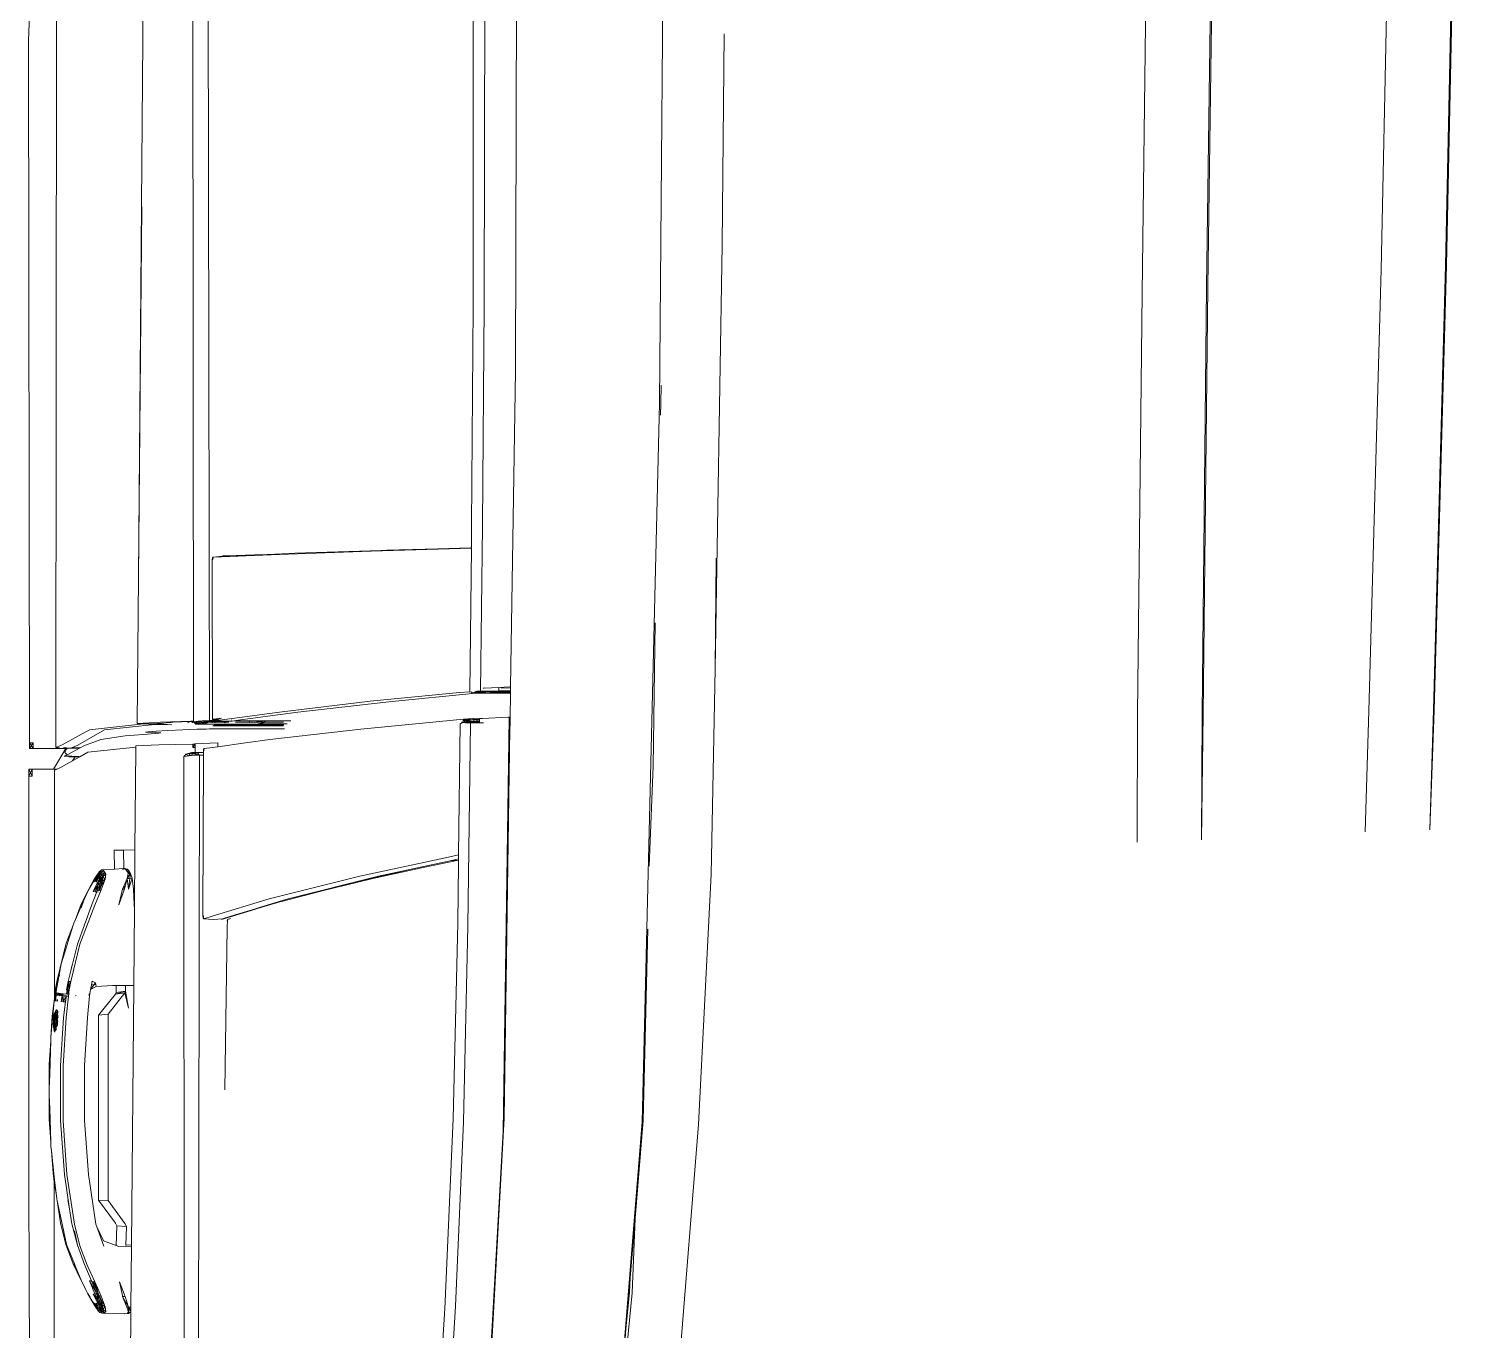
# Model space of a CAD drawing. Header units: millimetres. Extents: x 1010 to 1494, y -119 to 564.
# Drawn here: x 1339.376 to 1340.26, y 490.575 to 491.379 of the extents above; entities that cross this region are included whole.
import ezdxf

# ---------------------------------------------------------------- set-up
doc = ezdxf.new("R2010")
doc.units = ezdxf.units.MM
doc.layers.get('0').update_dxf_attribs({"lineweight": 9})
doc.layers.add('Edges', color=7, linetype='Continuous', lineweight=9)

# ---------------------------------------------------------------- blocks, each defined once
blk = doc.blocks.new('chevy tahoe pl')
at = {"layer": 'Edges'}
for p, q in [((138.182, 96.444), (117.095, 96.395)), ((138.182, 96.444), (147.171, 96.447)), ((147.328, 96.447), (147.171, 96.447)), ((147.171, 96.447), (147.171, 96.373)), ((147.328, 96.447), (147.171, 96.373)), ((147.328, 96.373), (147.171, 96.447)), ((147.171, 96.373), (147.328, 96.373)), ((147.327, 95.911), (147.328, 96.373)), ((147.328, 96.373), (147.328, 96.447)), ((147.897, 96.434), (147.774, 96.434)), ((147.774, 96.351), (147.774, 96.434)), ((147.774, 96.434), (147.897, 96.351)), ((147.897, 96.434), (147.774, 96.351)), ((163.212, 96.452), (147.897, 96.434)), ((147.897, 96.434), (147.897, 96.351)), ((163.212, 96.452), (167.799, 96.299)), ((147.774, 96.351), (147.772, 95.691)), ((147.774, 96.351), (147.897, 96.351)), ((120.762, 95.895), (138.327, 95.892)), ((136.961, 95.64), (137.435, 95.758)), ((137.91, 95.83), (137.435, 95.758)), ((137.91, 95.83), (137.476, 95.737)), ((137.954, 95.839), (137.91, 95.83)), ((138.025, 95.847), (137.954, 95.839)), ((138.327, 95.892), (138.025, 95.847)), ((138.251, 95.872), (138.025, 95.847)), ((138.251, 95.872), (138.39, 95.892)), ((138.437, 95.892), (138.251, 95.872)), ((138.516, 95.92), (138.327, 95.892)), ((138.39, 95.892), (138.355, 95.892)), ((138.39, 95.892), (138.515, 95.911)), ((138.437, 95.892), (138.39, 95.892)), ((139, 95.954), (138.437, 95.892)), ((139.664, 95.756), (138.49, 95.673)), ((138.516, 95.92), (139, 95.954)), ((139.095, 95.964), (139, 95.954)), ((139.203, 95.968), (139.095, 95.964)), ((139.203, 95.968), (139.691, 96.002)), ((139.922, 95.992), (139.203, 95.968)), ((140.855, 95.757), (139.664, 95.756)), ((139.69, 95.992), (139.692, 95.992)), ((140.218, 96.002), (139.691, 96.002)), ((139.692, 95.992), (139.922, 95.992)), ((140.218, 96.002), (139.922, 95.992)), ((140.283, 96.004), (140.218, 96.002)), ((140.354, 96.002), (140.283, 96.004)), ((140.883, 96.001), (140.354, 96.002)), ((140.676, 95.992), (140.354, 96.002)), ((140.676, 95.992), (140.882, 95.992)), ((141.4, 95.969), (140.676, 95.992)), ((141.912, 95.691), (140.855, 95.757)), ((140.883, 96.001), (141.4, 95.969)), ((141.44, 95.968), (141.4, 95.969)), ((141.483, 95.964), (141.44, 95.968)), ((141.483, 95.964), (141.939, 95.935)), ((142.276, 95.892), (141.483, 95.964)), ((141.662, 95.889), (141.592, 95.877)), ((141.599, 95.886), (141.617, 95.898)), ((141.617, 95.898), (141.616, 95.894)), ((141.617, 95.898), (141.708, 95.91)), ((141.662, 95.889), (141.624, 95.855)), ((141.705, 95.871), (141.631, 95.852)), ((141.747, 95.853), (141.639, 95.849)), ((141.662, 95.889), (141.705, 95.901)), ((141.705, 95.871), (141.662, 95.889)), ((141.662, 95.889), (141.833, 95.877)), ((141.708, 95.91), (141.694, 95.899)), ((141.705, 95.901), (141.747, 95.913)), ((141.833, 95.877), (141.705, 95.901)), ((141.833, 95.877), (141.705, 95.871)), ((141.747, 95.853), (141.705, 95.871)), ((141.708, 95.91), (141.706, 95.9)), ((141.708, 95.91), (141.724, 95.899)), ((141.708, 95.91), (141.831, 95.908)), ((141.747, 95.853), (141.714, 95.828)), ((141.733, 95.824), (141.832, 95.824)), ((141.747, 95.913), (141.833, 95.907)), ((141.747, 95.913), (141.833, 95.877)), ((141.747, 95.853), (141.833, 95.877)), ((141.747, 95.853), (141.832, 95.824)), ((141.833, 95.847), (141.747, 95.853)), ((141.831, 95.908), (141.83, 95.894)), ((141.831, 95.908), (141.916, 95.883)), ((141.953, 95.907), (141.831, 95.908)), ((141.831, 95.81), (141.832, 95.824)), ((141.917, 95.841), (141.832, 95.824)), ((141.832, 95.824), (141.953, 95.822)), ((141.833, 95.877), (141.833, 95.907)), ((141.833, 95.907), (141.917, 95.901)), ((141.917, 95.901), (141.833, 95.877)), ((141.96, 95.883), (141.833, 95.877)), ((141.833, 95.877), (141.96, 95.853)), ((142.002, 95.865), (141.833, 95.877)), ((141.833, 95.877), (141.833, 95.847)), ((141.917, 95.841), (141.833, 95.877)), ((141.917, 95.841), (141.833, 95.847)), ((141.953, 95.822), (141.906, 95.807)), ((141.917, 95.901), (141.953, 95.907)), ((141.917, 95.901), (142.046, 95.866)), ((141.917, 95.901), (141.96, 95.883)), ((141.96, 95.853), (141.917, 95.841)), ((141.917, 95.841), (142.044, 95.818)), ((141.917, 95.841), (141.953, 95.822)), ((141.939, 95.935), (142.327, 95.891)), ((142.046, 95.866), (141.953, 95.907)), ((141.953, 95.907), (141.956, 95.878)), ((141.953, 95.822), (142.044, 95.818)), ((141.953, 95.822), (141.954, 95.806)), ((141.96, 95.883), (142.002, 95.865)), ((142.002, 95.865), (141.96, 95.853)), ((141.96, 95.853), (142.044, 95.818)), ((141.994, 95.869), (142.046, 95.866)), ((142.002, 95.865), (142.077, 95.841)), ((142.002, 95.865), (142.044, 95.818)), ((142.044, 95.818), (142.034, 95.814)), ((142.077, 95.841), (142.044, 95.818)), ((142.044, 95.818), (142.044, 95.815)), ((142.046, 95.857), (142.046, 95.866)), ((142.046, 95.866), (142.077, 95.841)), ((142.077, 95.841), (142.075, 95.837)), ((142.077, 95.841), (142.075, 95.834)), ((142.077, 95.841), (142.077, 95.835)), ((142.277, 95.824), (142.268, 95.825)), ((142.272, 95.868), (142.277, 95.867)), ((142.276, 95.892), (142.273, 95.878)), ((142.273, 95.878), (142.276, 95.878)), ((142.276, 95.878), (142.276, 95.892)), ((142.401, 95.869), (142.276, 95.892)), ((142.397, 95.852), (142.276, 95.892)), ((142.408, 95.85), (142.276, 95.892)), ((142.277, 95.867), (142.276, 95.878)), ((142.276, 95.878), (142.395, 95.852)), ((142.277, 95.824), (142.277, 95.867)), ((142.277, 95.867), (142.395, 95.852)), ((142.277, 95.867), (142.395, 95.852)), ((142.312, 95.831), (142.277, 95.824)), ((142.283, 95.824), (142.277, 95.824)), ((142.327, 95.891), (142.406, 95.882)), ((142.327, 95.891), (147.301, 95.89)), ((142.383, 95.719), (142.397, 95.852)), ((142.383, 95.719), (142.418, 95.762)), ((142.418, 95.762), (142.39, 95.787)), ((142.407, 95.821), (142.394, 95.822)), ((142.395, 95.852), (142.397, 95.852)), ((142.397, 95.852), (142.401, 95.869)), ((142.397, 95.852), (142.408, 95.85)), ((142.425, 95.828), (142.397, 95.852)), ((142.397, 95.852), (142.418, 95.762)), ((142.397, 95.852), (142.408, 95.85)), ((142.408, 95.85), (142.397, 95.848)), ((142.401, 95.869), (142.408, 95.85)), ((142.445, 95.86), (142.401, 95.869)), ((142.401, 95.869), (142.407, 95.821)), ((142.406, 95.882), (142.409, 95.874)), ((142.407, 95.874), (142.406, 95.882)), ((142.409, 95.874), (142.407, 95.874)), ((142.408, 95.85), (142.407, 95.874)), ((142.445, 95.86), (142.407, 95.821)), ((142.448, 95.851), (142.407, 95.821)), ((142.408, 95.85), (142.407, 95.821)), ((142.407, 95.821), (142.445, 95.802)), ((142.449, 95.867), (142.409, 95.874)), ((142.411, 95.695), (142.418, 95.762)), ((142.418, 95.762), (142.425, 95.828)), ((142.444, 95.792), (142.436, 95.721)), ((142.444, 95.792), (142.449, 95.84)), ((142.448, 95.851), (142.445, 95.86)), ((142.445, 95.86), (142.449, 95.855)), ((142.45, 95.859), (142.445, 95.86)), ((142.448, 95.851), (142.447, 95.874)), ((142.543, 95.868), (142.447, 95.874)), ((142.45, 95.854), (142.448, 95.851)), ((142.45, 95.851), (142.448, 95.851)), ((142.45, 95.849), (142.448, 95.851)), ((142.448, 95.851), (142.45, 95.851)), ((142.45, 95.851), (142.448, 95.851)), ((142.448, 95.848), (142.45, 95.849)), ((142.449, 95.84), (142.448, 95.848)), ((142.449, 95.867), (142.546, 95.859)), ((142.449, 95.867), (142.45, 95.859)), ((142.45, 95.859), (142.449, 95.855)), ((142.449, 95.855), (142.45, 95.854)), ((142.722, 95.808), (142.45, 95.859)), ((142.469, 95.855), (142.457, 95.853)), ((142.543, 95.868), (142.47, 95.855)), ((142.48, 95.848), (142.516, 95.845)), ((142.531, 95.843), (142.54, 95.843)), ((142.543, 95.868), (142.54, 95.843)), ((142.54, 95.843), (142.597, 95.831)), ((142.725, 95.832), (142.543, 95.868)), ((142.543, 95.868), (142.709, 95.81)), ((142.546, 95.859), (142.724, 95.824)), ((142.724, 95.824), (142.722, 95.808)), ((143.079, 95.741), (142.722, 95.808)), ((142.725, 95.832), (142.724, 95.824)), ((143.533, 95.63), (142.725, 95.832)), ((142.803, 95.785), (142.842, 95.776)), ((147.301, 95.89), (147.302, 95.888)), ((147.301, 95.888), (147.301, 95.89)), ((147.302, 95.888), (147.327, 95.83)), ((147.327, 95.83), (147.327, 95.911)), ((147.776, 95.642), (147.327, 95.911)), ((147.327, 95.83), (147.359, 95.754)), ((147.359, 95.754), (147.504, 95.498)), ((147.796, 95.855), (147.792, 95.778)), ((147.796, 95.855), (147.794, 95.857)), ((147.849, 95.857), (147.794, 95.857)), ((147.852, 95.721), (147.796, 95.855)), ((147.85, 95.855), (147.796, 95.855)), ((147.85, 95.855), (147.849, 95.857)), ((163.836, 95.845), (147.849, 95.857)), ((136.177, 95.309), (136.54, 95.481)), ((136.383, 95.396), (136.539, 95.472)), ((136.457, 95.42), (136.542, 95.461)), ((136.542, 95.455), (136.457, 95.42)), ((136.539, 95.472), (136.541, 95.472)), ((136.54, 95.481), (136.961, 95.64)), ((136.962, 95.626), (136.542, 95.455)), ((136.542, 95.455), (136.542, 95.461)), ((137.405, 95.455), (136.931, 95.336)), ((137.414, 95.508), (136.943, 95.388)), ((136.943, 95.388), (137.259, 95.455)), ((137.376, 95.715), (136.962, 95.626)), ((137.476, 95.737), (137.376, 95.715)), ((137.376, 95.715), (137.436, 95.73)), ((138.486, 95.615), (137.405, 95.455)), ((137.738, 95.557), (137.414, 95.508)), ((137.436, 95.73), (137.476, 95.737)), ((138.49, 95.673), (137.738, 95.557)), ((137.738, 95.557), (137.933, 95.599)), ((139.66, 95.697), (138.486, 95.615)), ((140.852, 95.697), (139.66, 95.697)), ((141.909, 95.633), (140.852, 95.697)), ((142.377, 95.583), (141.909, 95.633)), ((142.253, 95.645), (141.912, 95.691)), ((142.253, 95.654), (142.255, 95.698)), ((142.253, 95.645), (142.253, 95.654)), ((142.382, 95.629), (142.253, 95.654)), ((142.382, 95.629), (142.253, 95.645)), ((142.259, 95.745), (142.255, 95.698)), ((142.383, 95.719), (142.255, 95.698)), ((142.255, 95.698), (142.38, 95.676)), ((142.382, 95.629), (142.255, 95.698)), ((142.383, 95.719), (142.259, 95.745)), ((142.377, 95.583), (142.378, 95.621)), ((142.418, 95.577), (142.377, 95.583)), ((142.378, 95.621), (142.382, 95.629)), ((142.38, 95.676), (142.383, 95.719)), ((142.38, 95.676), (142.382, 95.629)), ((142.411, 95.695), (142.383, 95.719)), ((142.418, 95.577), (142.418, 95.613)), ((142.515, 95.607), (142.418, 95.613)), ((142.515, 95.607), (142.418, 95.577)), ((142.418, 95.577), (142.433, 95.575)), ((142.436, 95.721), (142.421, 95.667)), ((142.423, 95.629), (142.421, 95.667)), ((142.423, 95.629), (142.428, 95.587)), ((142.698, 95.575), (142.423, 95.629)), ((142.428, 95.587), (142.434, 95.585)), ((142.433, 95.575), (142.434, 95.585)), ((142.433, 95.575), (142.454, 95.573)), ((142.434, 95.585), (142.454, 95.581)), ((142.454, 95.581), (142.454, 95.573)), ((142.454, 95.581), (142.697, 95.533)), ((142.454, 95.573), (142.514, 95.567)), ((142.515, 95.607), (142.514, 95.567)), ((142.514, 95.567), (142.697, 95.532)), ((142.515, 95.607), (142.517, 95.623)), ((142.697, 95.571), (142.515, 95.607)), ((142.515, 95.607), (142.697, 95.532)), ((142.515, 95.607), (142.698, 95.587)), ((142.698, 95.587), (142.517, 95.623)), ((142.698, 95.575), (142.697, 95.571)), ((142.697, 95.571), (142.697, 95.533)), ((142.697, 95.533), (142.697, 95.532)), ((143.508, 95.332), (142.697, 95.532)), ((142.925, 95.531), (142.698, 95.587)), ((142.698, 95.587), (142.698, 95.575)), ((143.058, 95.505), (142.925, 95.531)), ((143.506, 95.387), (142.925, 95.531)), ((143.498, 95.611), (143.079, 95.741)), ((143.498, 95.611), (143.527, 95.604)), ((143.527, 95.604), (143.552, 95.594)), ((143.533, 95.63), (143.921, 95.48)), ((143.921, 95.48), (143.552, 95.594)), ((143.97, 95.465), (143.921, 95.48)), ((144.047, 95.431), (143.97, 95.465)), ((147.504, 95.498), (147.597, 95.436)), ((147.504, 95.498), (147.597, 95.333)), ((147.597, 95.572), (147.608, 95.583)), ((147.601, 95.434), (147.597, 95.572)), ((147.597, 95.572), (147.597, 95.436)), ((147.597, 95.436), (147.597, 95.333)), ((147.597, 95.436), (147.601, 95.434)), ((147.605, 95.507), (147.601, 95.434)), ((147.608, 95.583), (147.605, 95.507)), ((147.609, 95.636), (147.608, 95.583)), ((147.608, 95.583), (147.618, 95.593)), ((147.611, 95.678), (147.609, 95.636)), ((147.618, 95.659), (147.611, 95.678)), ((147.637, 95.613), (147.618, 95.659)), ((147.637, 95.613), (147.688, 95.664)), ((147.639, 95.608), (147.637, 95.613)), ((147.702, 95.485), (147.639, 95.608)), ((147.688, 95.664), (147.776, 95.621)), ((147.783, 95.341), (147.702, 95.485)), ((147.772, 95.691), (147.775, 95.691)), ((147.776, 95.642), (147.775, 95.691)), ((147.775, 95.691), (147.778, 95.691)), ((147.776, 95.621), (147.776, 95.642)), ((147.779, 95.641), (147.776, 95.642)), ((147.776, 95.61), (147.776, 95.621)), ((147.776, 95.621), (147.779, 95.62)), ((147.776, 95.61), (147.783, 95.341)), ((147.779, 95.608), (147.776, 95.61)), ((147.778, 95.691), (147.789, 95.691)), ((147.779, 95.641), (147.778, 95.691)), ((147.787, 95.636), (147.779, 95.641)), ((147.779, 95.62), (147.779, 95.641)), ((147.779, 95.62), (147.786, 95.617)), ((147.779, 95.608), (147.779, 95.62)), ((147.786, 95.604), (147.779, 95.608)), ((147.782, 95.509), (147.779, 95.608)), ((147.786, 95.604), (147.782, 95.509)), ((147.782, 95.509), (147.782, 95.495)), ((147.782, 95.509), (147.789, 95.509)), ((147.783, 95.341), (147.782, 95.495)), ((147.789, 95.495), (147.782, 95.495)), ((147.787, 95.636), (147.786, 95.617)), ((147.786, 95.617), (147.786, 95.604)), ((147.786, 95.617), (147.791, 95.614)), ((147.79, 95.601), (147.786, 95.604)), ((147.789, 95.691), (147.787, 95.636)), ((147.791, 95.633), (147.787, 95.636)), ((147.789, 95.691), (147.792, 95.691)), ((147.789, 95.33), (147.794, 95.495)), ((147.794, 95.495), (147.795, 95.508)), ((147.8, 95.495), (147.794, 95.495)), ((147.795, 95.513), (147.795, 95.508)), ((147.795, 95.508), (147.8, 95.495)), ((147.8, 95.495), (147.851, 95.376)), ((148.185, 95.127), (147.852, 95.721)), ((135.874, 95.152), (135.659, 95.032)), ((135.889, 95.156), (135.787, 95.1)), ((135.874, 95.152), (135.787, 95.1)), ((135.9, 95.167), (135.81, 95.112)), ((135.874, 95.152), (135.896, 95.164)), ((135.883, 94.962), (136.168, 95.127)), ((135.884, 95.005), (136.168, 95.127)), ((135.889, 95.156), (135.896, 95.164)), ((135.896, 95.164), (135.9, 95.167)), ((135.988, 95.211), (135.9, 95.167)), ((135.988, 95.211), (136.177, 95.309)), ((136.184, 95.309), (135.988, 95.211)), ((136.512, 95.174), (136.147, 95.006)), ((136.523, 95.237), (136.166, 95.084)), ((136.168, 95.127), (136.166, 95.084)), ((136.457, 95.42), (136.184, 95.309)), ((136.931, 95.336), (136.512, 95.174)), ((136.943, 95.388), (136.523, 95.237)), ((138.489, 95.149), (137.408, 94.989)), ((139.663, 95.23), (138.489, 95.149)), ((140.855, 95.231), (139.663, 95.23)), ((141.913, 95.167), (140.855, 95.231)), ((142.384, 95.124), (141.913, 95.167)), ((142.394, 95.42), (142.38, 95.422)), ((142.384, 95.132), (142.384, 95.124)), ((142.424, 95.131), (142.384, 95.132)), ((144.349, 95.083), (143.506, 95.387)), ((144.363, 95.009), (143.508, 95.332)), ((144.047, 95.431), (144.379, 95.303)), ((144.254, 95.341), (144.047, 95.431)), ((144.254, 95.341), (144.373, 95.295)), ((144.663, 95.163), (144.254, 95.341)), ((144.304, 95.309), (144.367, 95.285)), ((144.367, 95.285), (144.415, 95.262)), ((144.663, 95.163), (144.379, 95.303)), ((144.546, 95.211), (144.623, 95.173)), ((144.669, 95.154), (144.663, 95.163)), ((144.663, 95.163), (144.663, 95.156)), ((144.696, 95.149), (144.663, 95.163)), ((144.793, 95.087), (144.663, 95.163)), ((144.669, 95.154), (144.864, 95.048)), ((144.696, 95.149), (144.915, 95.028)), ((147.597, 95.333), (147.694, 95.161)), ((147.601, 95.413), (147.601, 95.434)), ((147.601, 95.434), (147.609, 95.429)), ((147.602, 95.38), (147.601, 95.413)), ((147.602, 95.38), (147.602, 95.349)), ((147.694, 95.161), (147.801, 94.116)), ((147.783, 95.341), (147.789, 95.33)), ((147.835, 95.248), (147.789, 95.33)), ((147.973, 94.876), (147.835, 95.248)), ((147.851, 95.376), (148.185, 94.794)), ((148.31, 93.944), (148.185, 95.127)), ((135.463, 94.845), (135.448, 94.355)), ((135.519, 94.901), (135.463, 94.845)), ((135.479, 94.897), (135.463, 94.845)), ((135.463, 94.845), (135.469, 94.797)), ((135.519, 94.901), (135.469, 94.797)), ((135.469, 94.797), (135.524, 94.863)), ((135.547, 94.834), (135.469, 94.797)), ((135.479, 94.897), (135.516, 94.936)), ((135.547, 94.834), (135.498, 94.768)), ((135.516, 94.936), (135.624, 95)), ((135.519, 94.901), (135.61, 94.963)), ((135.519, 94.901), (135.532, 94.941)), ((135.519, 94.901), (135.599, 94.916)), ((135.519, 94.901), (135.524, 94.863)), ((135.524, 94.863), (135.599, 94.916)), ((135.547, 94.834), (135.524, 94.863)), ((135.532, 94.941), (135.61, 94.963)), ((135.547, 94.834), (135.599, 94.916)), ((135.547, 94.834), (135.694, 94.89)), ((135.547, 94.834), (135.598, 94.873)), ((135.64, 94.844), (135.547, 94.834)), ((135.547, 94.834), (135.602, 94.783)), ((135.562, 94.973), (135.659, 95.032)), ((135.562, 94.973), (135.683, 95.026)), ((135.562, 94.973), (135.625, 94.986)), ((135.598, 94.94), (135.67, 95.003)), ((135.621, 94.891), (135.598, 94.94)), ((135.599, 94.916), (135.598, 94.873)), ((135.598, 94.873), (135.694, 94.89)), ((135.852, 94.924), (135.602, 94.783)), ((135.831, 94.87), (135.602, 94.783)), ((135.64, 94.844), (135.602, 94.783)), ((135.67, 95.003), (135.621, 94.891)), ((135.621, 94.891), (135.686, 94.95)), ((135.621, 94.891), (135.743, 94.943)), ((135.621, 94.891), (135.694, 94.89)), ((135.621, 94.891), (135.666, 94.866)), ((135.622, 94.847), (135.621, 94.891)), ((135.622, 94.847), (135.644, 94.847)), ((135.624, 95), (135.687, 95.035)), ((135.68, 95.034), (135.624, 95)), ((135.659, 95.032), (135.624, 95)), ((135.679, 95.019), (135.625, 94.986)), ((135.625, 94.986), (135.674, 94.989)), ((135.625, 94.986), (135.632, 94.941)), ((135.68, 94.971), (135.632, 94.941)), ((135.852, 94.924), (135.64, 94.844)), ((135.694, 94.89), (135.64, 94.844)), ((135.649, 94.848), (135.699, 94.849)), ((135.68, 95.034), (135.659, 95.032)), ((135.688, 95.035), (135.67, 95.003)), ((135.67, 95.003), (135.686, 94.95)), ((135.692, 95.042), (135.68, 95.034)), ((135.687, 95.035), (135.68, 95.034)), ((135.68, 94.859), (135.699, 94.849)), ((135.686, 94.95), (135.878, 95.045)), ((135.686, 94.95), (135.743, 94.943)), ((135.688, 95.035), (135.687, 95.035)), ((135.688, 95.035), (135.692, 95.042)), ((135.696, 95.048), (135.692, 95.042)), ((135.883, 94.962), (135.694, 94.89)), ((135.743, 94.943), (135.694, 94.89)), ((135.787, 95.1), (135.696, 95.048)), ((135.697, 94.866), (135.699, 94.849)), ((135.699, 94.849), (135.844, 94.904)), ((135.774, 94.895), (135.699, 94.849)), ((135.878, 95.045), (135.743, 94.943)), ((135.743, 94.943), (135.884, 95.005)), ((135.883, 94.962), (135.743, 94.943)), ((135.883, 94.962), (135.806, 94.914)), ((136.147, 95.006), (135.831, 94.87)), ((135.831, 94.87), (135.852, 94.924)), ((135.852, 94.924), (136.155, 95.055)), ((135.852, 94.924), (136.147, 95.006)), ((135.878, 95.045), (135.884, 95.005)), ((135.883, 94.962), (136.166, 95.084)), ((135.884, 95.005), (135.883, 94.962)), ((135.885, 94.939), (135.885, 94.934)), ((135.978, 94.959), (136.151, 95.034)), ((136.039, 95.005), (136.152, 95.037)), ((136.155, 95.055), (136.147, 95.006)), ((137.348, 94.967), (136.925, 94.809)), ((137.038, 94.821), (136.948, 94.566)), ((137.348, 94.967), (137.038, 94.821)), ((137.408, 94.989), (137.348, 94.967)), ((137.93, 94.927), (137.426, 94.559)), ((137.93, 94.927), (137.921, 94.72)), ((141.958, 94.926), (137.93, 94.927)), ((142.419, 94.56), (141.958, 94.926)), ((141.958, 94.926), (141.986, 94.72)), ((142.424, 95.12), (142.384, 95.124)), ((142.424, 95.12), (142.518, 95.101)), ((142.518, 95.101), (142.524, 95.1)), ((142.518, 95.101), (142.668, 94.992)), ((142.524, 95.1), (142.589, 94.98)), ((142.524, 95.1), (142.625, 95.082)), ((142.532, 95.098), (142.668, 94.992)), ((142.631, 94.986), (142.589, 94.98)), ((142.609, 94.623), (142.589, 94.98)), ((142.625, 95.082), (142.631, 94.986)), ((142.625, 95.082), (142.7, 95.07)), ((142.668, 94.992), (142.631, 94.986)), ((142.7, 95.07), (142.668, 94.992)), ((144.647, 94.962), (144.349, 95.083)), ((144.695, 94.872), (144.363, 95.009)), ((144.646, 94.94), (144.646, 94.938)), ((144.647, 94.962), (144.648, 95.004)), ((144.647, 94.962), (144.846, 94.885)), ((144.647, 94.962), (144.793, 94.943)), ((144.659, 95.044), (144.648, 95.004)), ((144.648, 95.004), (144.793, 94.943)), ((144.659, 95.044), (144.854, 94.95)), ((144.659, 95.044), (144.793, 94.943)), ((144.675, 94.926), (144.891, 94.844)), ((144.675, 94.926), (144.695, 94.872)), ((144.675, 94.926), (144.927, 94.784)), ((144.683, 94.906), (144.837, 94.849)), ((144.927, 94.784), (144.695, 94.872)), ((144.729, 94.913), (144.837, 94.849)), ((144.793, 94.943), (144.854, 94.95)), ((144.793, 94.943), (144.846, 94.885)), ((144.919, 94.889), (144.793, 94.943)), ((144.919, 94.889), (144.837, 94.849)), ((144.846, 94.885), (144.837, 94.849)), ((144.837, 94.849), (144.919, 94.847)), ((144.846, 94.885), (144.919, 94.889)), ((144.846, 94.885), (144.891, 94.844)), ((144.987, 94.832), (144.846, 94.885)), ((144.94, 94.871), (144.846, 94.885)), ((144.854, 94.95), (144.88, 95.003)), ((144.919, 94.889), (144.854, 94.95)), ((144.869, 95.035), (144.864, 95.048)), ((144.944, 94.984), (144.864, 95.048)), ((144.88, 95.003), (144.869, 95.035)), ((144.869, 95.035), (144.888, 95.032)), ((144.929, 94.941), (144.869, 94.98)), ((145.022, 94.96), (144.87, 95.03)), ((144.871, 95.027), (144.944, 94.984)), ((144.944, 94.984), (144.873, 94.99)), ((144.919, 94.889), (144.88, 95.003)), ((144.952, 94.939), (144.88, 95.003)), ((144.88, 95.003), (144.944, 94.984)), ((144.888, 95.032), (144.957, 94.994)), ((144.888, 95.032), (144.894, 95.031)), ((144.891, 94.844), (144.927, 94.784)), ((144.987, 94.832), (144.891, 94.844)), ((144.894, 95.031), (144.957, 94.994)), ((144.894, 95.031), (144.915, 95.028)), ((144.915, 95.028), (144.957, 94.994)), ((145.022, 94.96), (144.915, 95.028)), ((144.919, 94.889), (144.952, 94.939)), ((144.919, 94.889), (144.919, 94.847)), ((144.987, 94.832), (144.927, 94.784)), ((144.944, 94.984), (144.929, 94.941)), ((144.944, 94.912), (144.94, 94.871)), ((144.987, 94.832), (144.94, 94.871)), ((144.944, 94.984), (144.952, 94.939)), ((145.022, 94.96), (144.944, 94.984)), ((144.952, 94.939), (144.944, 94.912)), ((144.987, 94.832), (144.944, 94.912)), ((145.02, 94.857), (144.944, 94.912)), ((145.047, 94.886), (144.944, 94.912)), ((144.952, 94.963), (144.952, 94.939)), ((145.047, 94.886), (144.952, 94.963)), ((145.053, 94.92), (144.952, 94.963)), ((145.022, 94.96), (144.952, 94.963)), ((145.047, 94.886), (144.952, 94.939)), ((145.085, 94.912), (144.957, 94.994)), ((144.987, 94.832), (145.02, 94.857)), ((145.033, 94.766), (144.987, 94.832)), ((144.987, 94.832), (145.075, 94.789)), ((145.047, 94.886), (145.02, 94.857)), ((145.075, 94.789), (145.02, 94.857)), ((145.053, 94.92), (145.022, 94.96)), ((145.053, 94.92), (145.047, 94.886)), ((145.047, 94.886), (145.128, 94.861)), ((145.047, 94.886), (145.116, 94.82)), ((145.047, 94.886), (145.075, 94.789)), ((145.128, 94.861), (145.053, 94.92)), ((145.075, 94.789), (145.116, 94.82)), ((145.128, 94.861), (145.085, 94.912)), ((145.116, 94.82), (145.128, 94.861)), ((145.145, 94.582), (145.128, 94.861)), ((148.05, 94.348), (147.973, 94.876)), ((135.469, 94.797), (135.498, 94.768)), ((135.498, 94.768), (135.602, 94.783)), ((136.938, 94.54), (136.919, 94.485)), ((136.948, 94.566), (136.938, 94.54)), ((137.365, 94.527), (136.938, 94.54)), ((136.948, 94.552), (136.948, 94.566)), ((137.365, 94.527), (137.355, 94.321)), ((137.426, 94.559), (137.365, 94.527)), ((137.921, 94.72), (137.417, 94.352)), ((137.921, 94.72), (141.986, 94.72)), ((142.448, 94.352), (141.986, 94.72)), ((142.454, 94.543), (142.419, 94.56)), ((142.419, 94.56), (142.448, 94.352)), ((142.419, 94.56), (142.483, 94.337)), ((142.609, 94.545), (142.454, 94.543)), ((142.454, 94.543), (142.483, 94.337)), ((142.607, 94.338), (142.609, 94.545)), ((142.609, 94.545), (142.609, 94.623)), ((145.033, 94.766), (144.927, 94.784)), ((145.075, 94.789), (145.033, 94.766)), ((145.557, 94.588), (145.145, 94.582)), ((145.157, 94.383), (145.145, 94.582)), ((145.557, 94.588), (145.559, 94.38)), ((145.569, 94.136), (145.557, 94.588)), ((148.185, 94.794), (148.3, 93.711)), ((135.53, 94.223), (116.054, 94.391)), ((135.451, 94.362), (135.448, 94.355)), ((135.448, 94.355), (135.455, 94.304)), ((135.453, 94.294), (135.455, 94.304)), ((135.455, 94.304), (135.486, 94.274)), ((135.455, 94.304), (135.455, 94.261)), ((135.479, 94.223), (135.455, 94.304)), ((135.486, 94.274), (135.53, 94.291)), ((135.486, 94.274), (135.593, 94.275)), ((135.486, 94.274), (135.487, 94.223)), ((135.525, 94.223), (135.593, 94.275)), ((135.53, 94.291), (135.534, 94.292)), ((135.53, 94.291), (135.53, 94.223)), ((135.533, 94.222), (135.53, 94.223)), ((135.534, 94.292), (135.532, 94.291)), ((135.534, 94.292), (135.533, 94.222)), ((135.594, 94.222), (135.533, 94.222)), ((135.534, 94.292), (135.592, 94.314)), ((135.592, 94.314), (135.826, 94.403)), ((135.592, 94.314), (135.593, 94.275)), ((135.826, 94.403), (135.593, 94.275)), ((135.593, 94.275), (135.827, 94.35)), ((135.593, 94.275), (135.594, 94.222)), ((136.925, 94.21), (135.594, 94.222)), ((135.826, 94.403), (135.848, 94.407)), ((135.826, 94.403), (135.827, 94.35)), ((135.827, 94.35), (135.857, 94.362)), ((135.848, 94.407), (136.148, 94.47)), ((135.857, 94.362), (135.861, 94.362)), ((135.861, 94.362), (135.865, 94.364)), ((135.865, 94.364), (136.148, 94.47)), ((136.919, 94.485), (136.925, 94.21)), ((136.946, 94.21), (136.925, 94.21)), ((137.355, 94.321), (136.942, 94.332)), ((136.946, 94.21), (136.952, 94.322)), ((142.606, 94.161), (136.946, 94.21)), ((137.417, 94.352), (137.355, 94.321)), ((142.111, 94.274), (142.448, 94.352)), ((142.483, 94.337), (142.111, 94.274)), ((142.483, 94.337), (142.448, 94.352)), ((142.607, 94.338), (142.483, 94.337)), ((142.606, 94.161), (142.607, 94.338)), ((144.705, 94.405), (144.369, 94.484)), ((144.369, 94.484), (144.696, 94.368)), ((144.788, 94.369), (144.696, 94.368)), ((144.696, 94.368), (144.706, 94.364)), ((144.705, 94.405), (144.788, 94.369)), ((144.706, 94.364), (144.705, 94.405)), ((144.706, 94.364), (144.943, 94.301)), ((144.707, 94.278), (144.943, 94.301)), ((144.707, 94.278), (144.945, 94.192)), ((144.707, 94.278), (144.944, 94.244)), ((144.71, 94.169), (144.945, 94.192)), ((144.788, 94.369), (144.943, 94.301)), ((144.943, 94.301), (145.052, 94.285)), ((144.943, 94.301), (144.944, 94.244)), ((145.053, 94.231), (144.943, 94.301)), ((144.944, 94.244), (144.945, 94.192)), ((145.053, 94.231), (144.944, 94.244)), ((144.945, 94.192), (145.053, 94.231)), ((145.052, 94.285), (145.097, 94.307)), ((145.053, 94.231), (145.052, 94.285)), ((145.053, 94.231), (145.097, 94.307)), ((145.053, 94.231), (145.098, 94.258)), ((145.097, 94.307), (145.143, 94.34)), ((145.098, 94.258), (145.097, 94.307)), ((145.144, 94.296), (145.097, 94.307)), ((145.098, 94.258), (145.144, 94.296)), ((145.157, 94.383), (145.139, 94.403)), ((145.14, 94.385), (145.157, 94.383)), ((145.154, 94.374), (145.141, 94.374)), ((145.158, 94.34), (145.142, 94.356)), ((145.143, 94.34), (145.154, 94.374)), ((145.144, 94.296), (145.143, 94.34)), ((145.154, 94.374), (145.157, 94.383)), ((145.559, 94.38), (145.154, 94.374)), ((145.158, 94.34), (145.157, 94.383)), ((145.565, 94.136), (145.559, 94.38)), ((148.089, 93.861), (148.05, 94.348)), ((142.606, 94.161), (144.27, 94.147)), ((144.27, 94.147), (144.376, 94.15)), ((145.565, 94.136), (144.27, 94.147)), ((144.376, 94.15), (144.71, 94.169)), ((145.569, 94.136), (145.565, 94.136)), ((147.755, 94.117), (145.569, 94.136)), ((147.801, 94.116), (147.755, 94.117)), ((147.83, 94.116), (147.801, 94.116)), ((147.83, 94.116), (147.857, 93.612)), ((148.135, 93.906), (148.13, 93.854)), ((148.142, 93.847), (148.135, 93.906)), ((148.31, 93.944), (148.3, 93.711)), ((148.3, 93.711), (148.312, 93.924)), ((148.316, 94.08), (148.31, 93.944)), ((148.312, 93.924), (148.31, 93.944)), ((148.313, 93.715), (148.312, 93.924)), ((148.315, 93.755), (148.316, 94.08)), ((148.32, 94.08), (148.315, 93.755)), ((148.32, 94.08), (148.316, 94.08)), ((148.32, 94.08), (148.32, 94.083)), ((148.32, 94.083), (151.506, 94.055)), ((148.346, 93.579), (148.32, 94.08)), ((151.506, 94.055), (159.582, 93.985)), ((151.506, 94.055), (174.764, 93.869)), ((147.857, 93.612), (147.873, 92.869)), ((148.107, 93.611), (148.089, 93.861)), ((148.116, 93.566), (148.107, 93.611)), ((148.124, 93.694), (148.116, 93.566)), ((148.13, 93.854), (148.124, 93.694)), ((148.155, 93.674), (148.142, 93.847)), ((148.17, 93.414), (148.155, 93.674)), ((148.294, 93.333), (148.298, 93.653)), ((148.294, 93.333), (148.309, 93.633)), ((148.313, 93.593), (148.294, 93.333)), ((148.298, 93.653), (148.301, 93.707)), ((148.307, 93.653), (148.298, 93.653)), ((148.301, 93.707), (148.3, 93.711)), ((148.301, 93.707), (148.307, 93.653)), ((148.307, 93.653), (148.309, 93.633)), ((148.31, 93.653), (148.307, 93.653)), ((148.309, 93.633), (148.31, 93.653)), ((148.309, 93.633), (148.313, 93.593)), ((148.31, 93.653), (148.313, 93.715)), ((148.313, 93.653), (148.31, 93.653)), ((148.313, 93.715), (148.315, 93.755)), ((148.313, 93.653), (148.313, 93.715)), ((148.313, 93.593), (148.313, 93.653)), ((148.322, 93.652), (148.313, 93.653)), ((148.315, 93.755), (148.322, 93.652)), ((148.322, 93.652), (148.344, 93.36)), ((148.355, 93.359), (148.346, 93.579)), ((148.186, 93.091), (148.17, 93.414)), ((148.333, 93.362), (148.344, 93.36)), ((148.344, 93.36), (148.349, 93.298)), ((148.348, 93.36), (148.355, 93.359)), ((148.349, 93.298), (148.364, 92.929)), ((148.371, 92.916), (148.355, 93.359)), ((147.598, 93.067), (114.938, 93.056)), ((147.599, 93.06), (147.598, 93.067)), ((147.598, 93.067), (147.643, 93.022)), ((147.599, 93.06), (147.654, 93.022)), ((147.613, 92.954), (147.599, 93.06)), ((147.613, 92.954), (147.643, 93.022)), ((147.627, 92.812), (147.613, 92.954)), ((147.613, 92.954), (147.669, 92.939)), ((147.613, 92.954), (147.665, 92.833)), ((147.643, 93.022), (147.669, 92.939)), ((147.687, 92.894), (147.654, 93.022)), ((148.197, 92.786), (148.186, 93.091)), ((148.333, 92.985), (148.364, 92.929)), ((147.632, 92.724), (115.798, 92.791)), ((144.05, 92.428), (144.061, 92.633)), ((144.077, 92.646), (144.061, 92.633)), ((144.134, 92.645), (144.061, 92.633)), ((144.061, 92.633), (144.118, 92.452)), ((144.076, 92.636), (144.077, 92.646)), ((144.134, 92.652), (144.077, 92.646)), ((144.077, 92.636), (144.077, 92.646)), ((144.077, 92.646), (144.08, 92.636)), ((144.134, 92.652), (144.139, 92.645)), ((144.134, 92.645), (144.134, 92.652)), ((144.134, 92.652), (147.632, 92.643)), ((144.139, 92.645), (144.134, 92.645)), ((147.665, 92.833), (147.627, 92.812)), ((147.632, 92.724), (147.627, 92.812)), ((147.632, 92.724), (147.665, 92.833)), ((147.683, 92.767), (147.632, 92.724)), ((147.632, 92.643), (147.632, 92.724)), ((147.632, 92.636), (147.632, 92.643)), ((147.687, 92.643), (147.632, 92.643)), ((147.685, 92.821), (147.654, 92.821)), ((147.669, 92.939), (147.665, 92.833)), ((147.687, 92.894), (147.665, 92.833)), ((147.665, 92.833), (147.683, 92.767)), ((147.669, 92.939), (147.687, 92.894)), ((147.685, 92.821), (147.683, 92.767)), ((147.687, 92.894), (147.685, 92.821)), ((147.687, 92.894), (147.687, 92.821)), ((147.8, 92.821), (147.687, 92.821)), ((147.687, 92.821), (147.687, 92.643)), ((147.704, 92.643), (147.687, 92.643)), ((147.687, 92.643), (147.687, 92.636)), ((147.706, 92.636), (147.704, 92.643)), ((147.704, 92.636), (147.704, 92.643)), ((147.755, 92.636), (147.704, 92.643)), ((147.773, 92.623), (147.706, 92.636)), ((147.752, 92.627), (147.755, 92.636)), ((147.755, 92.636), (147.755, 92.627)), ((147.755, 92.636), (147.756, 92.627)), ((147.773, 92.623), (147.755, 92.636)), ((147.799, 92.869), (147.8, 92.821)), ((147.799, 92.869), (147.87, 92.869)), ((147.874, 92.821), (147.799, 92.869)), ((147.871, 92.821), (147.8, 92.821)), ((147.871, 92.821), (147.87, 92.869)), ((147.87, 92.869), (147.873, 92.869)), ((147.874, 92.821), (147.871, 92.821)), ((147.873, 92.869), (147.874, 92.821)), ((147.901, 92.325), (147.874, 92.821)), ((148.2, 92.58), (148.197, 92.786)), ((148.306, 92.679), (148.323, 92.814)), ((148.306, 92.679), (148.307, 92.807)), ((148.322, 92.733), (148.306, 92.679)), ((148.306, 92.679), (148.336, 92.552)), ((148.306, 92.679), (148.306, 92.539)), ((148.306, 92.679), (148.344, 92.624)), ((148.348, 92.85), (148.307, 92.807)), ((148.323, 92.814), (148.307, 92.807)), ((148.322, 92.733), (148.323, 92.814)), ((148.368, 92.751), (148.322, 92.733)), ((148.344, 92.624), (148.322, 92.733)), ((148.353, 92.86), (148.323, 92.814)), ((148.368, 92.751), (148.323, 92.814)), ((148.333, 92.887), (148.365, 92.887)), ((148.333, 92.884), (148.366, 92.884)), ((148.366, 92.876), (148.333, 92.876)), ((148.344, 92.779), (148.348, 92.778)), ((148.368, 92.751), (148.344, 92.624)), ((148.348, 92.801), (148.345, 92.801)), ((148.346, 92.808), (148.348, 92.808)), ((148.348, 92.85), (148.353, 92.86)), ((148.355, 92.85), (148.348, 92.85)), ((148.348, 92.808), (148.348, 92.85)), ((148.348, 92.808), (148.36, 92.808)), ((148.348, 92.801), (148.348, 92.808)), ((148.361, 92.801), (148.348, 92.801)), ((148.348, 92.778), (148.348, 92.801)), ((148.348, 92.778), (148.364, 92.778)), ((148.348, 92.542), (148.348, 92.778)), ((148.366, 92.86), (148.353, 92.86)), ((148.353, 92.86), (148.355, 92.85)), ((148.355, 92.85), (148.36, 92.808)), ((148.36, 92.808), (148.361, 92.801)), ((148.361, 92.801), (148.364, 92.778)), ((148.364, 92.929), (148.371, 92.916)), ((148.364, 92.929), (148.365, 92.887)), ((148.364, 92.778), (148.368, 92.751)), ((148.365, 92.887), (148.372, 92.887)), ((148.365, 92.887), (148.366, 92.884)), ((148.366, 92.884), (148.372, 92.884)), ((148.366, 92.884), (148.366, 92.876)), ((148.372, 92.876), (148.366, 92.876)), ((148.366, 92.876), (148.366, 92.86)), ((148.373, 92.86), (148.366, 92.86)), ((148.374, 92.689), (148.368, 92.751)), ((148.372, 92.887), (148.371, 92.916)), ((148.372, 92.884), (148.372, 92.887)), ((148.372, 92.876), (148.372, 92.884)), ((148.373, 92.86), (148.372, 92.876)), ((185.237, 92.891), (148.373, 92.86)), ((148.374, 92.689), (148.374, 92.683)), ((148.374, 92.683), (148.376, 92.671)), ((148.374, 92.52), (148.375, 92.642)), ((148.376, 92.671), (148.375, 92.642)), ((148.376, 92.671), (148.382, 92.605)), ((144.05, 92.428), (144.061, 92.224)), ((144.118, 92.452), (144.497, 91.206)), ((147.799, 92.442), (147.773, 92.623)), ((147.815, 92.326), (147.799, 92.442)), ((147.898, 91.723), (147.815, 92.326)), ((147.901, 92.325), (147.815, 92.326)), ((148.204, 92.506), (148.2, 92.58)), ((148.206, 92.462), (148.204, 92.506)), ((148.206, 92.462), (148.206, 90.874)), ((148.289, 92.396), (148.269, 92.435)), ((148.269, 92.435), (148.269, 90.893)), ((148.306, 92.396), (148.289, 92.396)), ((148.289, 92.396), (148.289, 90.887)), ((148.306, 92.539), (148.306, 92.396)), ((148.306, 91.467), (148.306, 92.396)), ((148.336, 92.552), (148.344, 92.624)), ((148.348, 92.542), (148.336, 92.552)), ((148.336, 92.448), (148.348, 92.461)), ((148.348, 92.396), (148.336, 92.396)), ((148.344, 92.624), (148.382, 92.605)), ((148.387, 92.509), (148.344, 92.624)), ((148.374, 92.52), (148.348, 92.542)), ((148.348, 92.461), (148.348, 92.542)), ((148.348, 92.461), (148.353, 92.466)), ((148.348, 92.396), (148.348, 92.461)), ((148.353, 92.396), (148.348, 92.396)), ((148.348, 92.396), (148.348, 92.161)), ((148.353, 92.466), (148.375, 92.466)), ((148.353, 92.466), (148.353, 92.396)), ((148.371, 92.396), (148.353, 92.396)), ((148.353, 92.396), (148.353, 92.157)), ((148.397, 92.229), (148.371, 92.411)), ((148.371, 92.396), (148.371, 92.411)), ((148.374, 92.403), (148.371, 92.411)), ((148.371, 92.142), (148.371, 92.396)), ((148.375, 92.466), (148.374, 92.52)), ((148.387, 92.509), (148.374, 92.52)), ((148.374, 92.403), (148.375, 92.466)), ((148.374, 92.403), (148.387, 92.372)), ((148.379, 92.428), (148.41, 92.443)), ((148.379, 92.428), (148.379, 92.391)), ((148.379, 92.428), (148.389, 92.368)), ((148.382, 92.605), (148.387, 92.509)), ((185.032, 92.579), (148.387, 92.509)), ((148.387, 92.509), (148.387, 92.372)), ((148.409, 92.317), (148.387, 92.372)), ((148.409, 92.317), (148.41, 92.443)), ((151.895, 92.448), (148.41, 92.443)), ((148.41, 92.443), (148.412, 92.43)), ((148.412, 92.43), (148.438, 92.248)), ((151.896, 92.435), (151.895, 92.448)), ((151.934, 92.44), (151.895, 92.448)), ((151.896, 92.435), (151.948, 92.43)), ((151.933, 92.432), (151.934, 92.44)), ((151.934, 92.44), (151.935, 92.431)), ((151.934, 92.44), (151.935, 92.431)), ((151.948, 92.43), (151.934, 92.44)), ((151.966, 92.218), (151.948, 92.43)), ((152.008, 90.984), (151.948, 92.43)), ((140.334, 92.175), (143.867, 92.121)), ((143.867, 92.133), (143.867, 92.121)), ((143.889, 92.121), (143.867, 92.121)), ((143.889, 92.121), (143.889, 92.133)), ((144.021, 92.119), (143.889, 92.121)), ((144.021, 92.132), (144.021, 92.119)), ((144.045, 92.119), (144.021, 92.119)), ((144.066, 92.175), (144.045, 92.248)), ((144.066, 92.044), (144.045, 92.119)), ((144.118, 92.043), (144.061, 92.224)), ((144.224, 91.675), (144.066, 92.175)), ((144.28, 91.509), (144.118, 92.043)), ((148.341, 92.167), (148.336, 92.189)), ((148.348, 92.161), (148.341, 92.167)), ((148.348, 92.084), (148.348, 92.161)), ((148.353, 92.157), (148.348, 92.161)), ((148.353, 92.157), (148.353, 92.139)), ((148.371, 92.142), (148.353, 92.157)), ((148.371, 92.016), (148.371, 92.142)), ((148.371, 92.016), (148.376, 91.98)), ((148.569, 90.981), (148.397, 92.229)), ((148.397, 92.026), (148.398, 92.025)), ((148.438, 92.248), (148.409, 92.317)), ((151.953, 92.303), (151.966, 92.218)), ((151.958, 92.226), (151.966, 92.218)), ((151.962, 92.173), (151.966, 92.218)), ((151.969, 92.13), (151.965, 92.13)), ((151.966, 92.218), (151.969, 92.13)), ((151.968, 92.102), (151.971, 92.099)), ((151.978, 92.13), (151.969, 92.13)), ((151.969, 92.13), (151.971, 92.099)), ((151.971, 92.099), (151.973, 92.034)), ((151.995, 91.526), (151.973, 92.034)), ((151.975, 92.228), (151.978, 92.13)), ((151.978, 92.13), (151.995, 91.526)), ((147.971, 91.193), (147.898, 91.723)), ((148.348, 91.637), (148.348, 91.94)), ((148.353, 91.936), (148.353, 91.637)), ((148.376, 91.98), (148.397, 91.834)), ((148.376, 91.637), (148.376, 91.98)), ((148.397, 91.834), (148.569, 90.586)), ((144.273, 91.509), (144.224, 91.675)), ((144.28, 91.509), (144.273, 91.509)), ((144.279, 91.49), (144.273, 91.509)), ((144.286, 91.49), (144.279, 91.49)), ((144.445, 90.925), (144.279, 91.49)), ((144.286, 91.49), (144.28, 91.509)), ((144.461, 90.915), (144.286, 91.49)), ((148.311, 91.445), (148.306, 91.467)), ((148.311, 91.445), (148.311, 90.819)), ((148.336, 91.339), (148.311, 91.445)), ((148.348, 91.637), (148.341, 91.63)), ((148.348, 91.637), (148.341, 91.603)), ((148.353, 91.534), (148.341, 91.527)), ((148.368, 91.386), (148.341, 91.463)), ((148.368, 91.386), (148.341, 91.398)), ((148.368, 91.386), (148.344, 91.327)), ((148.353, 91.534), (148.348, 91.637)), ((148.353, 91.637), (148.348, 91.637)), ((148.376, 91.637), (148.353, 91.637)), ((148.353, 91.637), (148.353, 91.534)), ((148.353, 91.532), (148.353, 91.534)), ((148.368, 91.386), (148.353, 91.532)), ((148.353, 91.532), (148.353, 91.325)), ((148.376, 91.323), (148.368, 91.386)), ((148.376, 91.323), (148.376, 91.637)), ((151.995, 91.526), (152, 91.408)), ((152, 91.408), (152.025, 90.772)), ((144.497, 91.206), (144.993, 89.231)), ((148.197, 89.207), (147.971, 91.193)), ((148.34, 91.336), (148.336, 91.339)), ((148.341, 91.338), (148.344, 91.327)), ((148.353, 91.325), (148.341, 91.335)), ((148.376, 91.286), (148.344, 91.327)), ((148.353, 91.325), (148.353, 90.896)), ((148.376, 91.306), (148.353, 91.325)), ((148.376, 91.306), (148.376, 91.323)), ((148.376, 90.735), (148.376, 91.306)), ((144.449, 90.91), (144.445, 90.925)), ((144.461, 90.915), (144.449, 90.91)), ((144.69, 89.992), (144.449, 90.91)), ((144.497, 90.797), (144.461, 90.915)), ((144.993, 88.822), (144.497, 90.797)), ((148.805, 89.007), (148.569, 90.981)), ((152.076, 88.982), (152.008, 90.984)), ((152.025, 90.772), (152.031, 90.649)), ((148.569, 90.586), (148.795, 88.597)), ((152.031, 90.649), (152.064, 89.703)), ((152.031, 90.649), (152.094, 88.769)), ((144.855, 89.301), (144.69, 89.992)), ((152.064, 89.703), (152.094, 88.769)), ((144.873, 89.24), (144.855, 89.301)), ((144.94, 88.945), (144.855, 89.301)), ((145.132, 88.177), (144.873, 89.24)), ((144.993, 89.231), (145.409, 87.3)), ((148.197, 89.207), (148.417, 86.973)), ((145.179, 87.852), (144.94, 88.945)), ((148.805, 89.007), (148.997, 87.059)), ((152.076, 88.982), (152.14, 86.8)), ((145.132, 88.177), (144.993, 88.822)), ((148.983, 86.705), (148.795, 88.597)), ((152.094, 88.769), (152.099, 88.641)), ((152.099, 88.641), (152.132, 87.531)), ((145.329, 87.262), (145.132, 88.177)), ((145.34, 87.082), (145.179, 87.852)), ((135.56, 87.381), (131.954, 87.613)), ((135.619, 87.144), (132.087, 87.367)), ((139.707, 87.197), (135.56, 87.381)), ((152.132, 87.531), (152.151, 86.812)), ((135.619, 87.144), (139.637, 86.974)), ((139.707, 87.197), (143.965, 87.099)), ((143.965, 87.099), (145.252, 87.083)), ((145.252, 87.083), (145.34, 87.082)), ((145.329, 87.262), (145.342, 87.082)), ((145.368, 87.082), (145.329, 87.262)), ((145.34, 87.082), (145.342, 87.082)), ((145.342, 87.082), (145.368, 87.082)), ((145.368, 87.082), (145.455, 87.081)), ((145.409, 87.3), (145.455, 87.081)), ((148.319, 87.045), (145.455, 87.081)), ((148.327, 87.016), (148.319, 87.045)), ((148.327, 87.016), (148.348, 86.999)), ((148.339, 86.975), (148.327, 87.016)), ((149.01, 86.836), (148.997, 87.059)), ((139.637, 86.974), (143.903, 86.879)), ((148.333, 86.821), (143.903, 86.879)), ((148.331, 86.891), (148.339, 86.975)), ((148.333, 86.821), (148.331, 86.891)), ((148.352, 86.839), (148.333, 86.821)), ((148.333, 86.821), (148.333, 86.622)), ((148.349, 86.986), (148.348, 86.999)), ((148.348, 86.951), (148.352, 86.951)), ((148.349, 86.986), (148.352, 86.951)), ((148.364, 86.922), (148.349, 86.986)), ((148.349, 86.986), (148.376, 86.981)), ((148.402, 86.954), (148.352, 86.742)), ((148.352, 86.951), (148.402, 86.954)), ((148.352, 86.839), (148.352, 86.951)), ((148.36, 86.846), (148.352, 86.839)), ((148.352, 86.742), (148.352, 86.839)), ((148.409, 86.748), (148.352, 86.742)), ((148.352, 86.621), (148.352, 86.742)), ((148.36, 86.846), (148.364, 86.922)), ((148.364, 86.922), (148.364, 86.621)), ((148.409, 86.748), (148.374, 86.621)), ((148.376, 86.981), (148.417, 86.973)), ((148.376, 86.981), (148.411, 86.62)), ((148.402, 86.954), (148.417, 86.973)), ((148.402, 86.954), (148.409, 86.748)), ((148.426, 86.768), (148.402, 86.954)), ((148.409, 86.748), (148.404, 86.62)), ((148.426, 86.768), (148.409, 86.748)), ((148.415, 86.62), (148.409, 86.748)), ((148.426, 86.768), (148.417, 86.973)), ((148.419, 86.62), (148.426, 86.768)), ((148.983, 86.705), (148.985, 86.782)), ((148.983, 86.705), (148.997, 86.629)), ((148.983, 86.705), (148.983, 86.693)), ((149.001, 86.799), (148.985, 86.782)), ((148.987, 86.765), (149, 86.626)), ((148.991, 86.76), (149.001, 86.799)), ((148.991, 86.76), (149.009, 86.718)), ((149.001, 86.799), (149.01, 86.836)), ((149.009, 86.718), (149.015, 86.701)), ((149.009, 86.618), (149.009, 86.718)), ((149.01, 86.836), (152.14, 86.8)), ((152.152, 86.8), (152.14, 86.8)), ((152.151, 86.812), (152.152, 86.8)), ((152.151, 86.812), (152.153, 86.8)), ((152.153, 86.8), (152.152, 86.8)), ((152.621, 86.794), (152.153, 86.8)), ((157.42, 86.764), (152.621, 86.794)), ((157.42, 86.764), (173.716, 86.761)), ((139.427, 86.11), (131.629, 86.542)), ((131.86, 86.519), (139.714, 86.086)), ((148.333, 86.622), (148.352, 86.621)), ((148.333, 86.622), (148.333, 86.535)), ((148.352, 86.621), (148.364, 86.621)), ((148.364, 86.621), (148.411, 86.62)), ((148.411, 86.62), (148.419, 86.62)), ((148.419, 86.62), (148.428, 86.62)), ((148.428, 86.62), (148.433, 86.555)), ((148.433, 86.555), (148.459, 85.997)), ((148.983, 86.693), (149.009, 86.427)), ((148.983, 85.947), (148.983, 86.693)), ((148.99, 86.381), (149.009, 86.401)), ((149, 86.626), (148.997, 86.629)), ((149.009, 86.542), (149, 86.626)), ((149.009, 86.618), (149, 86.626)), ((149.015, 86.612), (149.009, 86.618)), ((149.009, 86.542), (149.009, 86.618)), ((149.015, 86.47), (149.009, 86.542)), ((149.009, 86.427), (149.009, 86.542)), ((149.011, 86.403), (149.009, 86.427)), ((149.009, 86.401), (149.009, 86.427)), ((149.009, 86.401), (149.011, 86.403)), ((149.009, 86.233), (149.009, 86.401)), ((149.011, 86.403), (149.014, 86.406)), ((149.014, 86.375), (149.011, 86.403)), ((149.014, 86.406), (149.015, 86.409)), ((149.014, 86.406), (149.015, 86.406)), ((149.014, 86.375), (149.014, 86.406)), ((149.015, 86.612), (149.015, 86.701)), ((149.015, 86.701), (149.023, 86.683)), ((149.023, 86.674), (149.015, 86.553)), ((149.025, 86.603), (149.015, 86.612)), ((149.015, 86.612), (149.015, 86.47)), ((149.025, 86.543), (149.015, 86.553)), ((149.025, 86.505), (149.015, 86.356)), ((149.02, 86.418), (149.015, 86.47)), ((149.015, 86.47), (149.015, 86.409)), ((149.015, 86.409), (149.02, 86.418)), ((149.015, 86.409), (149.015, 86.406)), ((149.015, 86.406), (149.015, 86.356)), ((149.015, 86.406), (149.02, 86.406)), ((149.02, 86.406), (149.02, 86.418)), ((149.02, 86.406), (149.025, 86.406)), ((149.025, 86.405), (149.02, 86.406)), ((149.02, 86.354), (149.02, 86.406)), ((149.023, 86.683), (149.025, 86.603)), ((149.025, 86.406), (149.025, 86.603)), ((152.628, 86.556), (149.025, 86.603)), ((149.025, 86.405), (149.025, 86.406)), ((149.025, 86.352), (149.025, 86.405)), ((149.092, 86.521), (149.092, 86.544)), ((149.107, 86.2), (149.092, 86.521)), ((152.628, 86.556), (157.443, 86.52)), ((164.751, 86.506), (157.443, 86.52)), ((148.447, 85.974), (139.427, 86.11)), ((139.714, 86.086), (148.214, 85.959)), ((148.986, 86.2), (148.988, 86.216)), ((148.986, 86.2), (148.986, 85.947)), ((148.988, 86.164), (148.986, 86.2)), ((148.988, 86.304), (148.99, 86.381)), ((148.99, 86.233), (148.988, 86.304)), ((148.988, 86.304), (148.988, 86.216)), ((148.988, 86.216), (148.99, 86.233)), ((148.988, 86.216), (148.988, 86.164)), ((148.988, 86.164), (148.988, 85.947)), ((148.99, 86.124), (148.988, 86.164)), ((149.009, 86.218), (148.99, 86.233)), ((148.99, 86.233), (149.009, 86.233)), ((148.99, 86.124), (148.99, 86.233)), ((148.991, 86.105), (148.99, 86.124)), ((148.99, 85.947), (148.991, 86.105)), ((148.998, 85.947), (148.991, 86.105)), ((149.009, 86.233), (149.014, 86.233)), ((149.009, 86.218), (149.009, 86.233)), ((149.014, 86.214), (149.009, 86.218)), ((149.009, 85.947), (149.009, 86.218)), ((149.015, 86.356), (149.014, 86.375)), ((149.014, 86.233), (149.014, 86.375)), ((149.014, 86.233), (149.02, 86.233)), ((149.014, 86.214), (149.014, 86.233)), ((149.014, 85.946), (149.014, 86.214)), ((149.02, 86.209), (149.014, 86.214)), ((149.015, 86.356), (149.02, 86.354)), ((149.015, 86.356), (149.025, 86.346)), ((149.02, 86.354), (149.025, 86.352)), ((149.02, 86.233), (149.02, 86.354)), ((149.02, 86.233), (149.025, 86.233)), ((149.02, 86.209), (149.02, 86.233)), ((149.02, 85.946), (149.02, 86.209)), ((149.025, 86.205), (149.02, 86.209)), ((149.025, 86.233), (149.025, 86.352)), ((149.025, 86.205), (149.025, 86.233)), ((149.025, 85.946), (149.025, 86.205)), ((149.03, 86.201), (149.029, 86.202)), ((149.03, 85.946), (149.03, 86.201)), ((149.107, 86.2), (149.03, 86.201)), ((149.091, 86.154), (149.101, 85.945)), ((149.119, 85.964), (149.107, 86.2)), ((148.214, 85.959), (148.213, 85.969)), ((148.214, 85.959), (148.317, 85.957)), ((148.317, 85.957), (148.317, 85.971)), ((148.317, 85.957), (148.333, 85.957)), ((148.333, 85.957), (148.333, 85.971)), ((148.333, 85.957), (148.346, 85.957)), ((148.345, 85.972), (148.346, 85.957)), ((148.346, 85.957), (148.364, 85.956)), ((148.364, 85.972), (148.364, 85.956)), ((148.364, 85.956), (148.448, 85.955)), ((148.448, 85.955), (148.447, 85.974)), ((148.458, 85.974), (148.447, 85.974)), ((148.448, 85.955), (148.458, 85.955)), ((148.458, 85.974), (148.459, 85.997)), ((148.458, 85.955), (148.458, 85.974)), ((148.458, 85.974), (148.459, 85.955)), ((148.458, 85.955), (148.459, 85.955)), ((148.459, 85.955), (148.969, 85.947)), ((148.969, 85.947), (148.983, 85.947)), ((148.983, 85.947), (148.986, 85.947)), ((148.986, 85.947), (148.988, 85.947)), ((148.988, 85.947), (148.99, 85.947)), ((148.99, 85.947), (148.998, 85.947)), ((148.998, 85.947), (149.009, 85.947)), ((149.009, 85.947), (149.014, 85.946)), ((149.014, 85.946), (149.02, 85.946)), ((149.02, 85.946), (149.025, 85.946)), ((149.025, 85.946), (149.03, 85.946)), ((149.03, 85.946), (149.101, 85.945)), ((149.101, 85.945), (149.122, 85.945)), ((149.122, 85.945), (149.119, 85.964)), ((149.122, 85.945), (156, 85.841)), ((156, 85.841), (173.166, 85.794)), ((139.635, 83.08), (130.501, 83.815)), ((135.91, 83.298), (131.628, 83.715)), ((131.628, 83.715), (135.116, 83.43)), ((135.925, 83.351), (135.116, 83.43)), ((135.116, 83.43), (136.232, 83.339)), ((137.529, 83.233), (135.91, 83.298)), ((136.232, 83.339), (135.925, 83.351)), ((136.232, 83.339), (137.529, 83.233)), ((137.529, 83.233), (139.663, 83.058)), ((155.294, 82.702), (139.635, 83.08)), ((139.663, 83.058), (143.836, 82.954)), ((147.388, 82.837), (145.213, 82.924)), ((150.514, 82.795), (147.388, 82.837)), ((155.042, 82.675), (155.301, 82.669)), ((172.108, 82.565), (155.294, 82.702)), ((155.301, 82.669), (155.698, 82.665)), ((139.574, 81.847), (132.195, 82.443)), ((145.031, 81.574), (139.574, 81.847)), ((149.513, 81.486), (145.031, 81.574)), ((158.76, 81.331), (149.513, 81.486)), ((149.513, 81.486), (151.923, 81.465)), ((163.359, 81.288), (158.76, 81.331)), ((148.525, 72.277), (145.731, 72.289)), ((148.525, 72.277), (157.7, 72.181)), ((171.472, 71.997), (157.7, 72.181)), ((148.534, 70.847), (145.786, 70.885)), ((145.786, 70.885), (148.545, 70.872)), ((148.534, 70.847), (157.84, 70.747)), ((148.545, 70.872), (157.831, 70.774)), ((157.831, 70.774), (171.577, 70.593)), ((171.573, 70.561), (157.84, 70.747)), ((148.597, 67.236), (145.962, 67.315)), ((148.597, 67.236), (158.219, 66.972)), ((171.816, 66.688), (158.219, 66.972)), ((148.606, 65.814), (146.001, 65.91)), ((146.001, 65.91), (148.617, 65.831)), ((148.606, 65.814), (158.317, 65.545)), ((148.617, 65.831), (158.308, 65.563)), ((158.308, 65.563), (171.876, 65.281)), ((171.873, 65.263), (158.317, 65.545))]:
    blk.add_line(p, q, dxfattribs=at)

msp = doc.modelspace()

# ---------------------------------------------------------------- block references
at = {"xscale": 0.02833922161548831, "yscale": 0.02833922161548831, "zscale": 0.02833922161548831, "rotation": 90}
msp.add_blockref('chevy tahoe pl', (1342.10975, 486.74633), dxfattribs=at)

doc.saveas('drawing.dxf')
